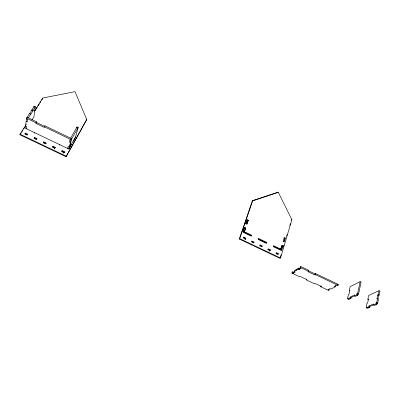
<?xml version="1.0" encoding="UTF-8"?>
<svg xmlns="http://www.w3.org/2000/svg" width="400" height="400" viewBox="0 0 400 400"><rect width="100%" height="100%" fill="white"/><g stroke="black" fill="none" stroke-linecap="round" stroke-linejoin="round"><path stroke-width="0.6" d="M34.505 111.13L42.71 98.01L75.02 91.67L86.745 119.51L66.055 156.715L20 134.83L20.065 134.23L26.3 124.255M29.715 113.7L34.18 106.085L35.35 106.655L30.605 114.735L30.69 114.085L29.505 113.515L26.545 118.225L25.32 128.23L68.79 148.99L75.57 136.93M25.315 133.07L25.245 133.67L27.56 134.775L27.64 134.175L25.315 133.07L24.735 134.01L27.06 135.115L27.64 134.175M26.48 128.78L26.745 126.645L25.585 126.09M34.01 107.29L34.18 106.085M35.35 106.655L33.9 116.845L31.96 119.965M34.47 133.235L34.56 132.64M67.66 148.45L68.18 146.46L69.315 147.005L69.845 146.065L71.04 141.57L70.505 142.52L69.35 141.965L69.93 139.745L71.09 140.305L71.79 138.75L44.895 125.82L44.21 127.39L35.95 123.425L36.63 121.845L27.14 117.28L26.465 118.865L27.655 119.435L27.355 121.82L26.175 121.255M35.95 123.425L36.63 121.845M34.585 137.485L34.495 138.075L36.805 139.175L36.9 138.585L34.585 137.485L34.015 138.43L36.33 139.53L36.9 138.585M44.895 125.82L44.785 126.44L36.535 122.475M43.81 141.88L43.705 142.46L46 143.555L46.11 142.975L43.81 141.88L43.25 142.825L45.55 143.92L46.11 142.975M367.835 299.32L368.435 299.055L367.645 302.965L367.045 303.225L366.245 307.16L366.845 306.9L366.645 307.89L368.765 306.99L368.965 305.995L373.745 303.95L373.545 304.955L375.905 303.955L376.1 302.945L377.05 303.395L377.685 303.125L378.46 299.105L377.515 298.65L376.885 298.925L377.66 294.94L378.29 294.66L379.235 295.11L380 291.145L379.06 290.695L368.625 295.445L367.835 299.32L368.76 299.76M376.1 302.945L376.735 302.675L377.515 298.65M378.29 294.66L379.06 290.695M373.545 304.955L374.495 305.405L376.855 304.405L377.05 303.395M377.94 298.81L378.6 295.39L379.235 295.11M366.645 307.89L367.575 308.33L369.7 307.43L369.9 306.435L373.625 304.85M52.985 146.25L52.865 146.825L55.15 147.91L55.275 147.34L52.985 146.25L52.44 147.195L54.73 148.285L54.6 148.855M356.775 294.865L356.99 293.86L357.6 293.57L358.56 294.03L361.105 282.08L360.155 281.625L350.16 286.645L349.3 290.51L349.875 290.225L349.01 294.125L348.435 294.405L347.565 298.325L348.14 298.05L347.92 299.04L348.86 299.485L350.895 298.53L351.11 297.54L356.775 294.865L357.74 295.32L357.955 294.315L358.56 294.03M357.6 293.57L360.155 281.625M347.92 299.04L349.95 298.08L350.165 297.09L354.74 294.925L354.52 295.925L355.48 296.38L357.74 295.32M59.59 145.235L59.725 144.66M335.515 285.795L335.28 286.795L334.31 286.335L336.455 285.205L337.43 285.67L338.005 285.37L338.24 284.365L315.7 273.64L315.155 273.965L314.895 274.965L307.98 271.675L308.515 271.35L308.78 270.35L300.835 266.57L300.315 266.905L300.04 267.905L301.035 268.375L299.085 269.62L298.095 269.15L294.15 271.675L295.13 272.14L293.375 273.255L292.405 272.795L291.905 273.115L299.665 276.78L300.17 276.47L306.935 279.665L306.42 279.97L314.11 283.605L314.64 283.305L321.345 286.48L320.81 286.77L328.435 290.375L328.98 290.085L329.22 289.105M62.12 150.6L61.98 151.165L64.25 152.245L63.715 153.195L64.395 151.685L62.12 150.6L61.58 151.55L63.86 152.635M320.81 286.77L321.055 285.79M64.25 152.245L64.395 151.685M314.895 274.965L315.44 274.64L315.7 273.64M66.055 156.715L86.745 119.51M68.79 148.99L71.25 139.71L78.19 127.43L77.045 126.875L70.63 138.195M69.315 148.05L69.165 148.615L71.415 144.315M76.72 128.065L77.045 126.875M73.5 140.605L73.345 141.18L75.115 138.03M300.04 267.905L300.56 267.57L300.835 266.57M75.41 137.505L78.19 127.43M298.095 269.15L298.37 268.155L299.355 268.625L300.82 267.69M299.085 269.62L299.355 268.625M296.175 270.38L296.45 269.39M293.375 273.255L293.65 272.28L294.525 271.715M294.15 271.675L294.425 270.695L298.37 268.155M291.905 273.115L292.18 272.14L292.68 271.82L293.65 272.28M292.405 272.795L292.68 271.82M283.85 241.69L284.83 238.39L285.32 238.015L284.335 237.535L283.185 241.385L284.175 241.865L285.32 238.015M283.025 245.74L281.57 250.635L273.54 246.795L273.84 245.815L280.86 249.175L282.025 245.265L283.025 245.74L282.53 246.11L281.37 250.015L281.86 249.65M280.2 257.795L281.09 254.8M283.4 247.015L283.935 245.22M286.6 236.235L287.13 234.44M289.795 225.46L290.33 223.665M280.515 258.04L291.89 219.67L278.19 192.115L252.75 200.56L252.315 200.995L239.275 239.03L280.025 258.39L280.515 258.04L239.705 238.64L239.275 239.03M278.38 253.62L278.085 254.61L276.07 253.65L276.365 252.66L278.38 253.62L277.895 253.98L275.88 253.02M273.84 245.815L273.36 246.19L280.37 249.535L280.705 248.42M281.035 247.305L281.535 245.635M270.005 250.765L270.31 249.775L268.285 248.81L267.975 249.8L270.005 250.765L269.525 251.13L270.31 249.775M266.79 242.445L266.48 243.425L258.38 239.555L258.695 238.58L266.79 242.445L266.32 242.825L258.24 238.965L258.695 238.58M262.195 245.91L261.88 246.9L259.845 245.93L260.165 244.94L262.195 245.91L261.735 246.285L259.705 245.32L260.165 244.94M254.045 242.03L253.725 243.015L251.68 242.04L252.005 241.055L254.045 242.03L253.595 242.41L251.555 241.44M251.585 235.18L251.26 236.155L243.085 232.25L244.745 227.395L245.76 227.88L244.44 231.765L244.01 232.16L251.14 235.57L251.585 235.18L244.44 231.765M245.42 238.515L245.09 239.5L245.855 238.13L243.805 237.15L243.37 237.54L245.42 238.515L245.855 238.13M248.375 220.205L247.94 220.62L246.93 220.135L247.365 219.72L248.375 220.205L247.075 224.03L246.06 223.54L245.625 223.95M243.805 237.15L243.47 238.135L245.525 239.115M245.81 223.405L246.745 220.68M246.06 223.54L247.365 219.72M244.01 232.16L245.76 227.88M246.64 224.435L247.94 220.62M239.705 238.64L252.75 200.56M54.73 148.285L55.275 147.34M20 134.83L21.31 132.735M21.965 131.685L22.62 130.635M23.605 129.06L24.585 127.49M35.07 110.71L37.365 107.035M38.02 105.99L39.33 103.89M39.985 102.84L40.64 101.795M41.625 100.22L42.605 98.645M28.33 117.85L30.69 114.085M277.73 192.55L278.19 192.115M243.42 231.275L242.985 231.675L244.31 227.795L245.33 228.285M262.285 240.895L262.745 240.515M291.395 220.07L291.89 219.67M280.37 249.535L280.86 249.175M308.245 270.68L308.78 270.35M337.665 284.665L338.24 284.365M335.28 286.795L330.915 289.075L329.96 288.62L328.03 289.635L328.98 290.085M252.315 200.995L277.135 192.75M349.95 298.08L350.895 298.53M368.765 306.99L369.7 307.43M366.245 307.16L367.175 307.595M308.775 270.93L315.155 273.965M356.99 293.86L357.955 294.315M20.065 134.23L66.2 156.16M300.56 267.57L308.515 271.35M315.44 274.64L338.005 285.37M375.905 303.955L376.855 304.405M350.165 297.09L351.11 297.54M368.965 305.995L369.9 306.435M267.81 249.18L269.835 250.14M376.735 302.675L377.685 303.125M377.66 294.94L378.6 295.39M283.845 237.915L284.83 238.39M26.545 118.225L36.045 122.79M44.325 126.77L71.25 139.71M31.85 109.785L33.03 110.355M31.765 110.44L32.94 111.005M86.095 118.97L86.57 120.105"/></g></svg>
